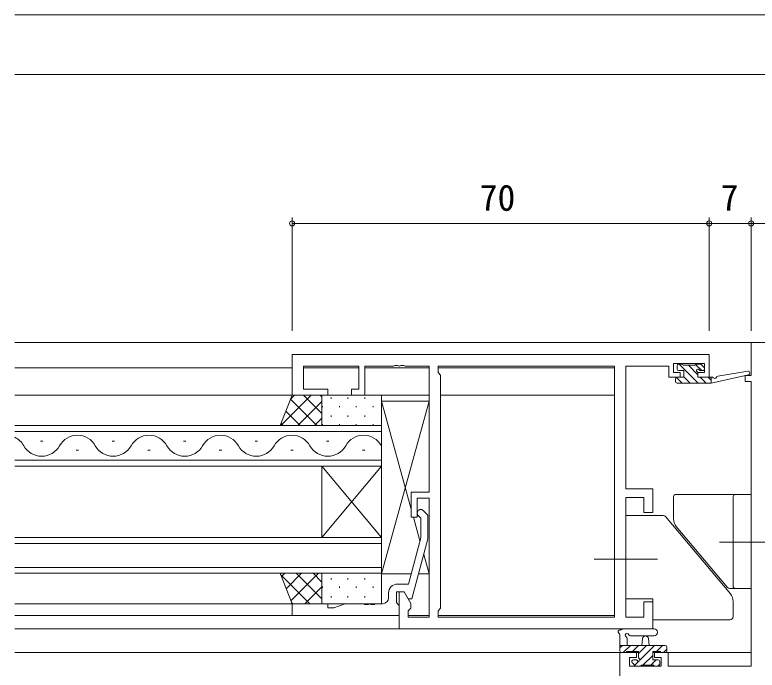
# Model space of a CAD drawing. Units: millimetres, scale not verified. Extents: x -567 to 567, y -403 to 403.
# Drawn here: x 208.8 to 333.3, y -70.4 to 39.6 of the extents above; entities that cross this region are included whole.
import ezdxf
from ezdxf.enums import TextEntityAlignment as Align

# ---------------------------------------------------------------- set-up
doc = ezdxf.new("R2010")
doc.units = ezdxf.units.MM
doc.header["$LTSCALE"] = 2
doc.linetypes.add('CHAIN2', pattern=[12, 9, -1, 1, -1])
for name, color, linetype, lineweight in [('0-1_USER1', 2, 'Continuous', 9), ('0-2_YKK_ZWAK', 4, 'Continuous', 9), ('0-6_YKK_D', 7, 'Continuous', 9), ('0-7_YSS_K', 6, 'Continuous', 9)]:
    doc.layers.add(name, color=color, linetype=linetype, lineweight=lineweight)
doc.styles.add('ＭＳ ゴシック', font='')
doc.styles.get('ＭＳ ゴシック').set_extended_font_data('MS Gothic')

msp = doc.modelspace()

# ---------------------------------------------------------------- linework, layer by layer
at = {"layer": '0-1_USER1'}
for p, q in [((397.274, 39.591), (208.774, 39.591)), ((387.274, 29.591), (208.774, 29.591)), ((332.574, -15.409), (208.774, -15.409)), ((255.274, -19.609), (208.774, -19.609)), ((266.473, -19.609), (257.206, -19.609)), ((278.273, -19.609), (267.476, -19.609)), ((309.344, -19.609), (279.776, -19.609)), ((309.344, -19.609), (309.344, -61.179)), ((278.274, -24.209), (208.774, -24.209)), ((309.344, -24.209), (280.204, -24.209)), ((270.274, -29.309), (208.774, -29.309)), ((270.274, -36.109), (270.274, -29.309)), ((208.774, -30.309), (270.274, -30.309)), ((213.474, -31.949), (213.074, -31.949)), ((225.474, -31.949), (225.074, -31.949)), ((237.474, -31.949), (237.074, -31.949)), ((249.474, -31.949), (249.074, -31.949)), ((261.474, -31.949), (261.074, -31.949)), ((219.474, -33.469), (219.074, -33.469)), ((231.474, -33.469), (231.074, -33.469)), ((243.474, -33.469), (243.074, -33.469)), ((255.474, -33.469), (255.074, -33.469)), ((267.474, -33.469), (267.074, -33.469)), ((270.274, -35.109), (208.774, -35.109)), ((208.774, -36.109), (270.274, -36.109)), ((260.274, -36.109), (260.274, -48.109)), ((270.274, -36.109), (260.274, -48.109)), ((270.274, -48.109), (260.274, -36.109)), ((270.274, -36.109), (270.274, -48.109)), ((270.274, -48.109), (208.774, -48.109)), ((270.274, -54.109), (270.274, -48.109)), ((208.774, -49.109), (270.274, -49.109)), ((270.274, -53.109), (208.774, -53.109)), ((208.774, -54.109), (270.274, -54.109)), ((255.274, -59.209), (208.774, -59.209)), ((273.274, -61.209), (208.774, -61.209)), ((278.273, -61.209), (274.776, -61.209)), ((309.344, -61.209), (279.776, -61.209)), ((309.344, -63.409), (208.774, -63.409)), ((313.374, -67.409), (208.774, -67.409)), ((332.274, -67.409), (315.774, -67.409))]:
    msp.add_line(p, q, dxfattribs=at)
for centre, start, end in [((219.274, -34.386), 29.20254, 150.79746), ((231.274, -34.386), 29.20254, 150.79746), ((243.274, -34.386), 29.20254, 150.79746), ((255.274, -34.386), 29.20254, 150.79746), ((267.274, -34.386), 29.20254, 150.79746), ((207.274, -34.386), 29.20254, 64.12183), ((213.274, -31.032), 209.20254, 330.79746), ((225.274, -31.032), 209.20254, 330.79746), ((237.274, -31.032), 209.20254, 330.79746), ((249.274, -31.032), 209.20254, 330.79746), ((261.274, -31.032), 209.20254, 330.79746)]:
    msp.add_arc(centre, 3.437, start, end, dxfattribs=at)
at = {"layer": '0-2_YKK_ZWAK'}
for p, q in [((319.876, -19.809), (319.876, -19.309)), ((320.176, -19.009), (320.676, -19.009)), ((323.411, -22.209), (320.211, -19.009)), ((320.876, -19.209), (322.876, -19.209)), ((323.376, -20.826), (321.758, -19.209)), ((324.005, -20.109), (322.95, -19.053)), ((323.076, -19.009), (323.676, -19.009)), ((323.888, -19.097), (324.388, -19.597)), ((322.064, -22.209), (320.976, -21.12)), ((324.176, -20.109), (323.837, -20.109)), ((325.574, -22.209), (331.84, -20.801)), ((326.687, -21.028), (331.726, -20.213)), ((319.576, -21.909), (319.576, -21.509)), ((320.717, -22.209), (319.747, -21.238)), ((319.876, -21.209), (320.976, -21.209)), ((319.876, -22.209), (325.574, -22.209)), ((324.758, -22.209), (323.758, -21.209)), ((325.574, -21.677), (325.105, -21.209)), ((325.574, -21.209), (325.661, -21.195)), ((325.574, -22.209), (325.574, -21.209)), ((258.504, -24.209), (253.404, -29.309)), ((259.452, -29.309), (255.014, -24.871)), ((255.675, -24.209), (255.015, -24.869)), ((260.274, -27.303), (257.18, -24.209)), ((260.274, -24.474), (260.009, -24.209)), ((261.814, -24.629), (261.814, -24.829)), ((264.644, -24.629), (264.644, -24.829)), ((267.474, -24.629), (267.474, -24.829)), ((260.274, -25.267), (256.232, -29.309)), ((260.399, -26.044), (260.399, -26.244)), ((263.229, -26.044), (263.229, -26.244)), ((266.059, -26.044), (266.059, -26.244)), ((268.889, -26.044), (268.889, -26.244)), ((275.274, -43.334), (270.274, -25.209)), ((278.274, -25.209), (270.274, -54.209)), ((256.623, -29.309), (254.218, -26.903)), ((260.274, -28.095), (259.061, -29.309)), ((261.814, -27.659), (261.814, -27.859)), ((264.644, -27.659), (264.644, -27.859)), ((267.474, -27.659), (267.474, -27.859)), ((253.795, -29.309), (253.421, -28.935)), ((260.399, -29.074), (260.399, -29.274)), ((263.229, -29.074), (263.229, -29.274)), ((266.059, -29.074), (266.059, -29.274)), ((268.889, -29.074), (268.889, -29.274)), ((319.574, -40.909), (329.574, -40.909)), ((329.574, -40.909), (332.274, -40.909)), ((332.274, -56.659), (332.274, -40.909)), ((319.274, -44.967), (319.274, -41.209)), ((329.274, -41.209), (329.274, -56.359)), ((276.74, -48.648), (275.653, -44.709)), ((311.274, -44.409), (317.541, -44.409)), ((317.924, -44.587), (328.806, -57.556)), ((328.324, -56.48), (319.742, -46.252)), ((278.274, -54.209), (277.37, -50.932)), ((258.239, -59.209), (253.361, -54.331)), ((254.06, -54.109), (253.495, -54.673)), ((256.888, -54.109), (254.292, -56.705)), ((259.716, -54.109), (255.089, -58.737)), ((260.274, -58.415), (255.968, -54.109)), ((260.274, -55.587), (258.796, -54.109)), ((261.814, -54.929), (261.814, -55.129)), ((264.644, -54.929), (264.644, -55.129)), ((267.474, -54.929), (267.474, -55.129)), ((260.274, -56.38), (257.445, -59.209)), ((260.399, -56.344), (260.399, -56.544)), ((263.229, -56.344), (263.229, -56.544)), ((266.059, -56.344), (266.059, -56.544)), ((268.889, -56.344), (268.889, -56.544)), ((329.574, -56.659), (328.707, -56.659)), ((332.274, -56.659), (329.574, -56.659)), ((261.814, -57.959), (261.814, -58.159)), ((264.644, -57.959), (264.644, -58.159)), ((267.474, -57.959), (267.474, -58.159)), ((311.274, -58.409), (315.774, -58.409)), ((315.774, -58.409), (315.774, -61.909)), ((255.411, -59.209), (255.186, -58.984)), ((260.274, -59.208), (260.273, -59.209)), ((329.274, -58.842), (329.274, -61.409)), ((328.774, -61.909), (315.774, -61.909)), ((316.002, -63.409), (310.84, -63.409)), ((310.274, -67.109), (310.274, -64.428)), ((316.002, -64.609), (312.041, -64.612)), ((311.474, -65.028), (311.474, -66.209)), ((313.974, -66.209), (314.076, -65.064)), ((315.174, -66.209), (315.072, -65.064)), ((310.274, -66.209), (317.874, -66.209)), ((310.274, -66.636), (310.702, -66.209)), ((310.849, -67.409), (312.049, -66.209)), ((312.396, -67.209), (313.396, -66.209)), ((313.374, -67.577), (314.743, -66.209)), ((313.611, -68.687), (316.09, -66.209)), ((316.437, -67.209), (317.437, -66.209)), ((317.584, -67.409), (318.174, -66.819)), ((318.174, -66.509), (318.174, -67.109)), ((311.174, -67.409), (310.574, -67.409)), ((314.137, -69.509), (315.774, -67.872)), ((317.874, -67.409), (317.274, -67.409)), ((312.862, -69.621), (312.362, -69.121)), ((312.574, -68.609), (312.913, -68.609)), ((312.77, -69.529), (313.452, -68.846)), ((313.674, -69.709), (313.074, -69.709)), ((315.974, -69.509), (313.874, -69.509)), ((315.484, -69.509), (316.384, -68.609)), ((316.674, -69.709), (316.174, -69.709)), ((316.631, -69.709), (316.974, -69.366)), ((316.974, -68.909), (316.974, -69.409))]:
    msp.add_line(p, q, dxfattribs=at)
at = {"layer": '0-2_YKK_ZWAK', "linetype": 'CHAIN2'}
for p, q in [((337.589, -48.909), (326.959, -48.909)), ((316.589, -51.709), (305.959, -51.709))]:
    msp.add_line(p, q, dxfattribs=at)
at = {"layer": '0-2_YKK_ZWAK'}
for points in [[(320.976, -21.209), (320.976, -20.109), (320.176, -20.109)], [(323.376, -20.57), (323.376, -21.209), (325.574, -21.209)], [(278.274, -40.209), (278.274, -25.209), (270.274, -25.209), (270.274, -54.209), (275.25, -54.209)], [(276.492, -54.209), (278.274, -54.209), (278.274, -41.809)], [(311.274, -44.409), (311.274, -58.409), (311.274, -44.409)], [(313.374, -68.148), (313.374, -67.209), (311.374, -67.209)], [(317.074, -67.209), (315.774, -67.209), (315.774, -68.609), (316.674, -68.609)]]:
    msp.add_lwpolyline(points, dxfattribs=at)
for points in [[(260.274, -29.309), (253.274, -29.309), (255.274, -24.209), (260.274, -24.209)], [(260.274, -24.209), (260.274, -29.309), (270.274, -29.309), (270.274, -24.209)], [(260.274, -54.109), (253.274, -54.109), (255.274, -59.209), (260.274, -59.209)], [(260.274, -59.209), (260.274, -54.109), (270.274, -54.109), (270.274, -59.209)]]:
    msp.add_lwpolyline(points, close=True, dxfattribs=at)
for centre, radius, start, end in [((320.176, -19.309), 0.3, 90, 180), ((320.176, -19.809), 0.3, 180, 270), ((320.676, -19.209), 0.2, 0, 90), ((323.076, -19.209), 0.2, 90, 180), ((323.376, -20.109), 0.25, 33.05573, 236.94427), ((323.676, -19.309), 0.3, 45, 90), ((324.176, -19.809), 0.3, 270, 45), ((323.076, -20.57), 0.3, 0, 56.94427), ((323.837, -19.809), 0.3, 213.05573, 270), ((326.735, -21.325), 0.3, 99.19754, 159.19754), ((331.774, -20.509), 0.3, 282.65862, 99.19754), ((319.876, -21.509), 0.3, 90, 180), ((319.876, -21.909), 0.3, 180, 270), ((325.709, -21.491), 0.3, 39.19754, 99.19754), ((326.174, -21.112), 0.3, 219.19754, 339.19754), ((319.574, -41.209), 0.3, 90, 180), ((329.574, -41.209), 0.3, 90, 180), ((317.541, -44.909), 0.5, 40, 90), ((321.274, -44.967), 2, 180, 220), ((328.707, -56.159), 0.5, 220, 270), ((329.574, -56.359), 0.3, 180, 270), ((327.274, -58.842), 2, 0, 40), ((328.774, -61.409), 0.5, 270, 0), ((310.84, -63.709), 0.3, 90, 139.47122), ((316.002, -64.009), 0.6, 270.04023, 90.04023), ((310.274, -63.909), 0.3, 79.47122, 240), ((309.974, -64.428), 0.3, 0, 60), ((310.384, -63.319), 0.3, 259.47122, 319.47122), ((311.474, -64.509), 0.3, 19.18976, 240), ((312.041, -64.312), 0.3, 199.18976, 270.04023), ((314.574, -65.109), 0.5, 5.09207, 174.90793), ((311.174, -65.028), 0.3, 0, 60), ((310.574, -67.109), 0.3, 180, 270), ((311.174, -67.209), 0.2, 270, 0), ((317.274, -67.209), 0.2, 180, 270), ((317.874, -66.509), 0.3, 0, 90), ((317.874, -67.109), 0.3, 270, 0), ((313.374, -68.609), 0.25, 213.05573, 56.94427), ((313.674, -68.148), 0.3, 180, 236.94427), ((312.574, -68.909), 0.3, 90, 225), ((313.074, -69.409), 0.3, 225, 270), ((312.913, -68.909), 0.3, 33.05573, 90), ((313.674, -69.509), 0.2, 270, 0), ((316.174, -69.509), 0.2, 180, 270), ((316.674, -68.909), 0.3, 0, 90), ((316.674, -69.409), 0.3, 270, 0)]:
    msp.add_arc(centre, radius, start, end, dxfattribs=at)
at = {"layer": '0-6_YKK_D'}
msp.add_line((271.474, -58.209), (271.474, -57.409), dxfattribs=at)
for points in [[(376.524, -28.409), (367.274, -28.409), (367.274, -15.409), (332.274, -15.409), (332.274, -20.909), (331.274, -20.909), (331.274, -21.909), (332.274, -21.909), (332.274, -69.679), (318.374, -69.679), (318.374, -67.409), (316.074, -67.409), (316.074, -68.209), (317.174, -68.209), (317.174, -69.679), (311.904, -69.679), (311.904, -68.209), (313.074, -68.209), (313.074, -67.409), (310.274, -67.409), (310.274, -71.309)], [(325.274, -17.409), (255.274, -17.409), (255.274, -24.209), (261.274, -24.209), (261.274, -23.209), (257.204, -23.209), (257.204, -19.339), (266.474, -19.339), (266.474, -23.209), (265.274, -23.209), (265.274, -24.209), (267.474, -24.209), (267.474, -19.339), (272.316, -19.339), (272.499, -19.219), (273.049, -19.219), (273.232, -19.339), (273.316, -19.339), (273.499, -19.219), (274.049, -19.219), (274.232, -19.339), (278.274, -19.339), (278.274, -40.509), (275.274, -40.509), (275.274, -44.709), (276.274, -44.709), (276.274, -41.509), (278.274, -41.509), (278.274, -61.479), (274.774, -61.479), (274.774, -60.409), (275.204, -59.979), (275.204, -59.166), (274.074, -57.209), (273.274, -57.209), (273.274, -63.409), (315.774, -63.409), (315.774, -58.909), (314.274, -58.909), (314.274, -61.479)], [(314.274, -61.479), (311.274, -61.479), (311.274, -41.409), (314.274, -41.409), (314.274, -43.909), (315.774, -43.909), (315.774, -39.909), (311.274, -39.909), (311.274, -19.339), (318.474, -19.339), (318.474, -20.139), (318.474, -21.209), (320.374, -21.209), (320.374, -20.409), (319.274, -20.409), (319.274, -18.909), (324.474, -18.909), (324.474, -20.409), (323.374, -20.409), (323.374, -21.209), (325.274, -21.209), (325.274, -17.409)], [(277.298, -43.585), (278.074, -44.36), (278.074, -48.305), (275.367, -58.409), (274.767, -58.409), (274.074, -57.209), (272.774, -57.209), (272.774, -59.009), (272.974, -59.209), (273.274, -59.509), (273.274, -61.209)], [(272.974, -55.909), (274.794, -55.909), (276.874, -48.147), (276.874, -44.857), (276.45, -44.433)], [(273.274, -61.209), (255.274, -61.209), (255.274, -59.209), (261.274, -59.209), (261.274, -59.909), (262.274, -59.909), (264.197, -59.209), (267.316, -59.209), (267.499, -59.329), (268.049, -59.329), (268.232, -59.209), (268.316, -59.209), (268.499, -59.329), (269.049, -59.329), (269.232, -59.209), (270.474, -59.209)]]:
    msp.add_lwpolyline(points, dxfattribs=at)
msp.add_lwpolyline([(309.344, -61.479), (309.344, -19.339), (279.774, -19.339), (279.774, -20.409), (280.204, -20.839), (280.204, -59.979), (279.774, -60.409), (279.774, -61.479)], close=True, dxfattribs=at)
for centre, radius, start, end in [((276.874, -44.009), 0.6, 44.99999, 225.00001), ((272.974, -57.409), 1.5, 90.00001, 179.99999), ((270.474, -58.209), 1, 270.00001, 359.99999)]:
    msp.add_arc(centre, radius, start, end, dxfattribs=at)
at = {"layer": '0-7_YSS_K'}
for p, q in [((255.274, -13.409), (255.274, 5.591)), ((325.274, -13.409), (325.274, 5.591)), ((325.274, -13.409), (325.274, 5.591)), ((332.274, -13.409), (332.274, 5.591)), ((332.274, -13.409), (332.274, 5.591)), ((325.274, 4.591), (255.274, 4.591)), ((332.274, 4.591), (325.274, 4.591)), ((332.274, 4.591), (367.274, 4.591))]:
    msp.add_line(p, q, dxfattribs=at)
for centre in [(255.274, 4.591), (325.274, 4.591), (325.274, 4.591), (332.274, 4.591), (332.274, 4.591)]:
    msp.add_circle(centre, 0.425, dxfattribs=at)

# ---------------------------------------------------------------- texts
at = {"layer": '0-7_YSS_K', "style": 'ＭＳ ゴシック'}
for s, p in [('70', (286.754, 5.391)), ('7', (327.174, 5.391))]:
    msp.add_text(s, height=4.399, dxfattribs=at).set_placement(p, align=Align.BOTTOM_LEFT)

doc.saveas('drawing.dxf')
